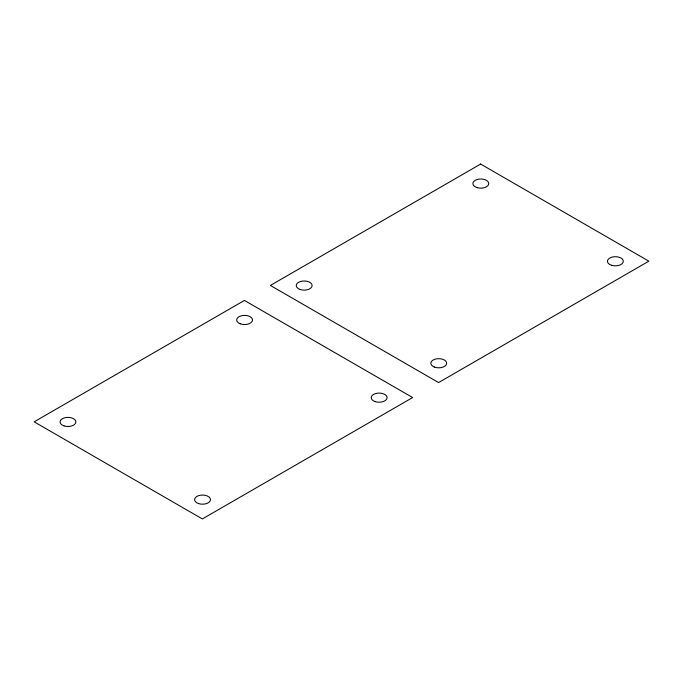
<?xml version="1.0" encoding="UTF-8"?>
<svg xmlns="http://www.w3.org/2000/svg" width="683" height="683" viewBox="0 0 683 683"><rect width="100%" height="100%" fill="white"/><g stroke="black" fill="none" stroke-linecap="round" stroke-linejoin="round"><path stroke-width="1.02" d="M244.42 300.435L34.15 421.829L202.364 518.943L412.626 397.549L244.42 300.435M480.636 164.057L270.374 285.451L438.58 382.565L648.85 261.171L480.636 164.057M240.143 323.751A7.931 4.576 0 0 0 252.505 320.284A7.931 4.576 0 0 0 241.125 315.845A7.931 4.576 0 0 0 240.143 323.751M375.198 401.621A7.931 4.576 0 0 0 387.09 397.651A7.931 4.576 0 0 0 375.198 393.69A7.931 4.576 0 0 0 375.198 401.621M198.574 503.593A7.931 4.576 0 0 0 210.466 499.623A7.931 4.576 0 0 0 198.574 495.662A7.931 4.576 0 0 0 198.574 503.593M64.006 425.893A7.931 4.576 0 0 0 75.898 421.932A7.931 4.576 0 0 0 64.006 417.97A7.931 4.576 0 0 0 64.006 425.893M611.422 265.235A7.931 4.576 0 0 0 623.314 261.273A7.931 4.576 0 0 0 611.422 257.303A7.931 4.576 0 0 0 611.422 265.235M434.311 367.036A7.931 4.576 0 0 0 446.665 363.569A7.931 4.576 0 0 0 435.293 359.13A7.931 4.576 0 0 0 434.311 367.036M300.221 289.515A7.931 4.576 0 0 0 312.122 285.554A7.931 4.576 0 0 0 300.221 281.584A7.931 4.576 0 0 0 300.221 289.515M476.845 187.543A7.931 4.576 0 0 0 488.746 183.582A7.931 4.576 0 0 0 476.845 179.612A7.931 4.576 0 0 0 476.845 187.543"/></g></svg>
